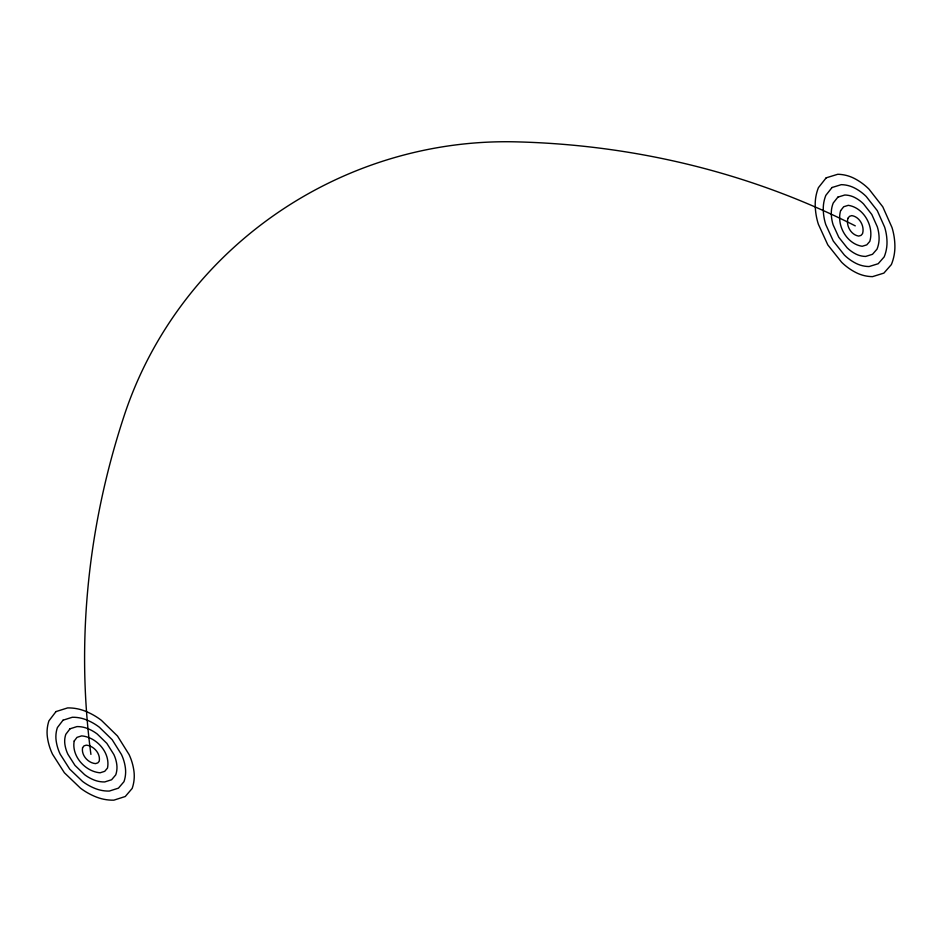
<?xml version="1.0" encoding="UTF-8"?>
<svg xmlns="http://www.w3.org/2000/svg" width="942" height="942" viewBox="0 0 942 942"><rect width="100%" height="100%" fill="white"/><g stroke="black" fill="none" stroke-linecap="round" stroke-linejoin="round"><path stroke-width="1.41" d="M90.915 754.401A796.579 726.647 -40.9 0 1 124.356 415.128A391.26 375.634 -27.3 0 1 515.498 141.842A787.159 715.555 -18.7 0 1 855.277 225.868M74.194 741.036C71.368 756.143 85.275 771.616 100.135 772.793L104.727 771.321L107.494 768.071C110.614 752.835 96.637 737.115 81.636 735.89L77.009 737.362L74.194 741.036M82.566 747.724C81.142 755.284 88.101 763.02 95.531 763.609L97.838 762.879L99.216 761.242C100.77 753.624 93.788 745.77 86.287 745.157L83.979 745.887L82.566 747.724M840.605 210.655C836.343 225.326 846.705 243.99 862.201 246.274L866.781 244.861L869.784 241.423C874.306 226.633 863.967 207.687 848.306 205.332L843.702 206.745L840.605 210.655M847.953 218.273C845.81 225.609 851.003 234.947 858.739 236.089L861.035 235.382L862.542 233.651C864.803 226.268 859.622 216.79 851.792 215.612L849.496 216.33L847.953 218.273M55.99 711.587L48.925 720.854A42.154 38.94 1.6 0 0 47.406 737.268A65.822 60.936 0.6 0 0 52.517 754.212L64.374 772.746L80.482 788.171A65.634 60.7 -0.1 0 0 96.602 797.144A41.848 38.575 -0.3 0 0 113.852 800.158L125.274 796.508L132.174 788.43A44.486 40.859 0.3 0 0 133.964 771.345A65.799 60.323 1.1 0 0 129.101 754.589L117.491 736.02L101.43 720.359A65.999 60.547 1.8 0 0 85.169 711.116A42.202 38.846 2 0 0 67.612 707.913L55.99 711.587M63.02 720.206L57.38 727.601A33.7 31.121 1.5 0 0 56.143 740.706A52.658 48.701 0.7 0 0 60.217 754.248L69.684 769.084L82.566 781.436A52.528 48.548 0.1 0 0 95.472 788.631A33.5 30.874 0 0 0 109.296 791.068L118.445 788.148L123.979 781.672A35.608 32.723 0.4 0 0 125.392 767.966A52.646 48.301 1.1 0 0 121.483 754.554L112.169 739.694L99.322 727.189A52.764 48.454 1.7 0 0 86.323 719.818A33.724 31.051 1.8 0 0 72.299 717.262L63.02 720.206M70.026 728.79L65.799 734.336A25.257 23.314 1.3 0 0 64.868 744.145A39.493 36.491 0.7 0 0 67.906 754.283L74.983 765.41L84.65 774.701A39.423 36.408 0.3 0 0 94.33 780.106A25.151 23.173 0.2 0 0 104.727 781.942L111.603 779.752L115.748 774.877A26.729 24.574 0.6 0 0 116.796 764.586A39.482 36.267 1 0 0 113.852 754.507L106.858 743.379L97.214 734.006A39.552 36.349 1.5 0 0 87.476 728.496A25.281 23.279 1.6 0 0 76.985 726.588L70.026 728.79M826.193 177.826L818.41 187.67A43.132 40.106 -62.9 0 0 815.219 205.521A67.53 62.584 -62.7 0 0 818.351 224.196L827.794 244.873L841.665 262.3A67.329 62.337 -61.9 0 0 856.219 272.697A42.814 39.717 -60.8 0 0 872.504 276.642L883.879 273.109L891.379 264.561A45.346 42.225 -60.2 0 0 894.9 245.992A66.906 62.502 -60.2 0 0 892.003 227.54L882.795 206.84L868.995 189.142A67.094 62.749 -61.1 0 0 854.323 178.438A43.026 40.153 -62.3 0 0 837.768 174.27L826.193 177.826M832.045 187.505L825.828 195.359A34.465 32.063 -62.6 0 0 823.261 209.607A53.965 50.056 -62.5 0 0 825.745 224.526L833.293 241.07L844.385 255.046A53.847 49.902 -61.9 0 0 856.031 263.383A34.265 31.804 -61 0 0 869.077 266.551L878.203 263.725L884.197 256.872A36.314 33.806 -60.4 0 0 887.011 241.988A53.576 50.008 -60.5 0 0 884.668 227.199L877.285 210.643L866.24 196.513A53.694 50.162 -61.2 0 0 854.512 187.976A34.395 32.087 -62.1 0 0 841.288 184.656L832.045 187.505M837.885 197.137L833.223 203.025A25.823 24.021 -62.3 0 0 831.291 213.681A40.435 37.539 -62.3 0 0 833.14 224.867L838.78 237.266L847.105 247.77A40.365 37.456 -61.8 0 0 855.842 254.034A25.705 23.88 -61.1 0 0 865.651 256.436L872.492 254.305L877.002 249.159A27.259 25.375 -60.7 0 0 879.098 237.973A40.212 37.503 -60.8 0 0 877.332 226.869L871.786 214.458L863.496 203.872A40.282 37.598 -61.3 0 0 854.7 197.479A25.787 24.033 -62 0 0 844.809 195.006L837.885 197.137"/></g></svg>
